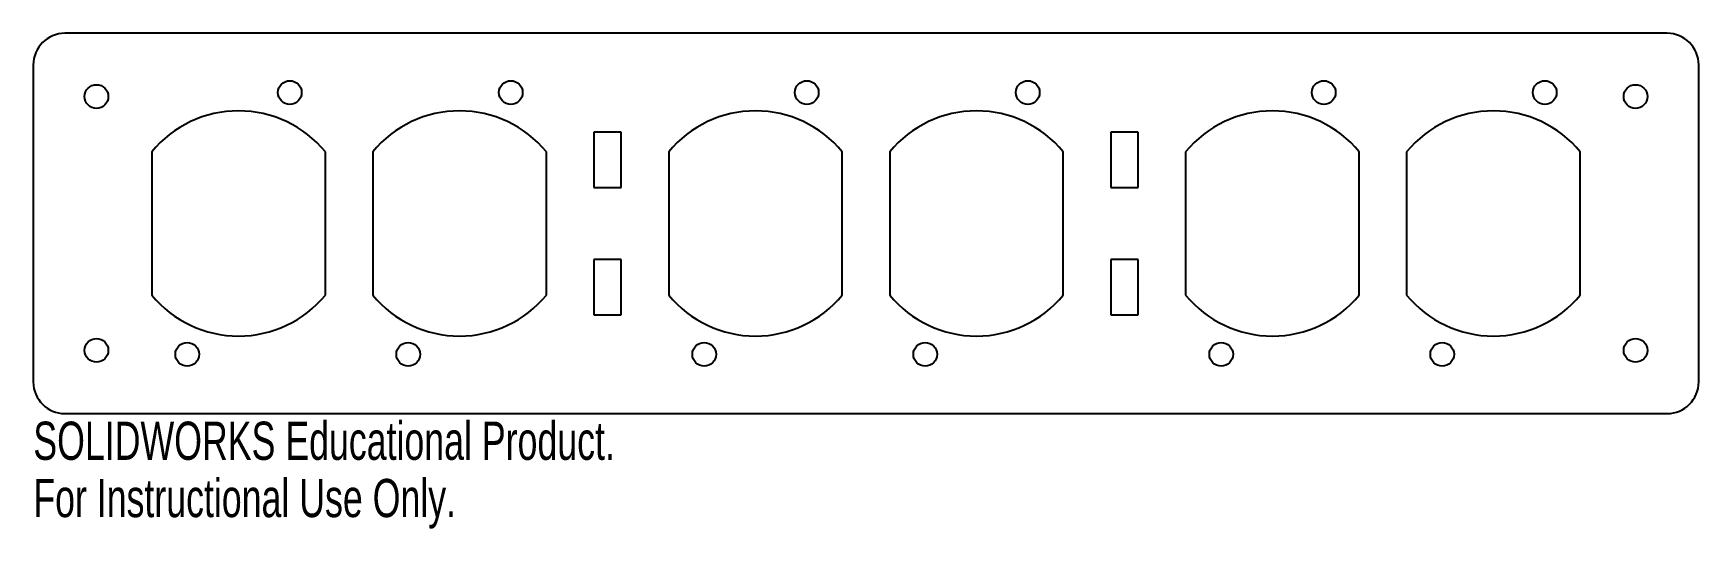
# Model space of a CAD drawing. Header units: millimetres. Extents: x 0 to 211, y -15 to 48.
import ezdxf

# ---------------------------------------------------------------- set-up
doc = ezdxf.new("R2010")
doc.units = ezdxf.units.MM
doc.styles.add('SLDTEXTSTYLE0', font='TXT', dxfattribs={"width": 0.7})

msp = doc.modelspace()

# ---------------------------------------------------------------- linework, layer by layer
at = {"color": 7, "linetype": 'Continuous', "lineweight": 25}
for p, q in [((207, 48.12), (4, 48.12)), ((0, 44.12), (0, 4)), ((211, 4), (211, 44.12)), ((71, 35.62), (71, 28.62)), ((74.5, 35.62), (71, 35.62)), ((74.5, 28.62), (74.5, 35.62)), ((136.5, 35.62), (136.5, 28.62)), ((140, 35.62), (136.5, 35.62)), ((140, 28.62), (140, 35.62)), ((15, 33.12), (15, 15)), ((37, 15), (37, 33.12)), ((43, 33.12), (43, 15)), ((65, 15), (65, 33.12)), ((80.5, 33.12), (80.5, 15)), ((102.5, 15), (102.5, 33.12)), ((108.5, 33.12), (108.5, 15)), ((130.5, 15), (130.5, 33.12)), ((146, 33.12), (146, 15)), ((168, 15), (168, 33.12)), ((174, 33.12), (174, 15)), ((196, 15), (196, 33.12)), ((71, 28.62), (74.5, 28.62)), ((136.5, 28.62), (140, 28.62)), ((71, 19.5), (71, 12.5)), ((74.5, 19.5), (71, 19.5)), ((74.5, 12.5), (74.5, 19.5)), ((136.5, 19.5), (136.5, 12.5)), ((140, 19.5), (136.5, 19.5)), ((140, 12.5), (140, 19.5)), ((71, 12.5), (74.5, 12.5)), ((136.5, 12.5), (140, 12.5)), ((4, 0), (207, 0))]:
    msp.add_line(p, q, dxfattribs=at)
for centre in [(8, 40.12), (32.5, 40.62), (60.5, 40.62), (98, 40.62), (126, 40.62), (163.5, 40.62), (191.5, 40.62), (203, 40.12), (8, 8), (19.5, 7.5), (47.5, 7.5), (85, 7.5), (113, 7.5), (150.5, 7.5), (178.5, 7.5), (203, 8)]:
    msp.add_circle(centre, 1.5, dxfattribs=at)
for centre, radius, start, end in [((4, 44.12), 4, 90, 180), ((207, 44.12), 4, 0, 90), ((26, 24.06), 14.25, 39.4725, 140.5275), ((54, 24.06), 14.25, 39.4725, 140.5275), ((91.5, 24.06), 14.25, 39.4725, 140.5275), ((119.5, 24.06), 14.25, 39.4725, 140.5275), ((157, 24.06), 14.25, 39.4725, 140.5275), ((185, 24.06), 14.25, 39.4725, 140.5275), ((26, 24.06), 14.25, 219.4725, 320.5275), ((54, 24.06), 14.25, 219.4725, 320.5275), ((91.5, 24.06), 14.25, 219.4725, 320.5275), ((119.5, 24.06), 14.25, 219.4725, 320.5275), ((157, 24.06), 14.25, 219.4725, 320.5275), ((185, 24.06), 14.25, 219.4725, 320.5275), ((4, 4), 4, 180, 270), ((207, 4), 4, 270, 0)]:
    msp.add_arc(centre, radius, start, end, dxfattribs=at)

# ---------------------------------------------------------------- texts
at = {"color": 7, "linetype": 'Continuous', "char_height": 4.8336, "attachment_point": 1, "style": 'SLDTEXTSTYLE0'}
for s, insert in [('SOLIDWORKS Educational Product.', (0, -1.02)), ('For Instructional Use Only.', (0, -8.27))]:
    msp.add_mtext(s, dxfattribs=dict(at, insert=insert))

doc.saveas('drawing.dxf')
